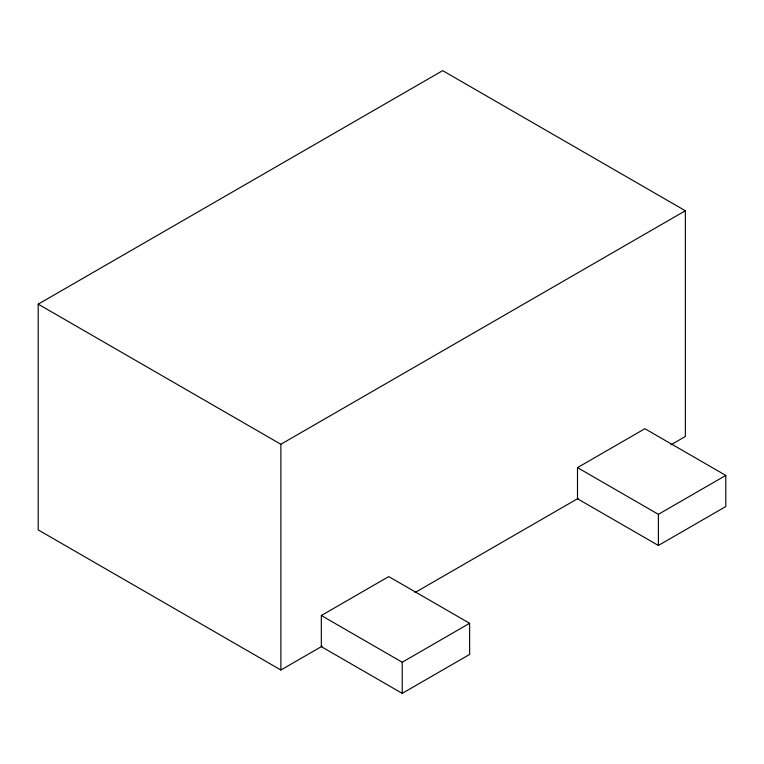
<?xml version="1.0" encoding="UTF-8"?>
<svg xmlns="http://www.w3.org/2000/svg" width="764" height="764" viewBox="0 0 764 764"><rect width="100%" height="100%" fill="white"/><g stroke="black" fill="none" stroke-linecap="round" stroke-linejoin="round"><path stroke-width="1.15" d="M322.15 646.182L280.885 670.009L38.2 529.901L38.2 304.158L442.671 70.641L685.356 210.749L685.356 436.492L670.907 444.829M38.2 304.158L280.885 444.266L685.356 210.749M321.329 615.517L388.742 576.6L469.631 623.3L469.631 654.442L402.227 693.359L321.329 646.659L321.329 615.517L402.227 662.226L469.631 623.3M577.498 467.625L644.902 428.709L725.8 475.409L725.8 506.542L658.387 545.467L577.498 498.758L577.498 467.625L658.387 514.325L725.8 475.409M415.014 592.568L578.042 498.443M658.387 514.325L658.387 545.467M402.227 662.226L402.227 693.359M280.885 444.266L280.885 670.009"/></g></svg>
